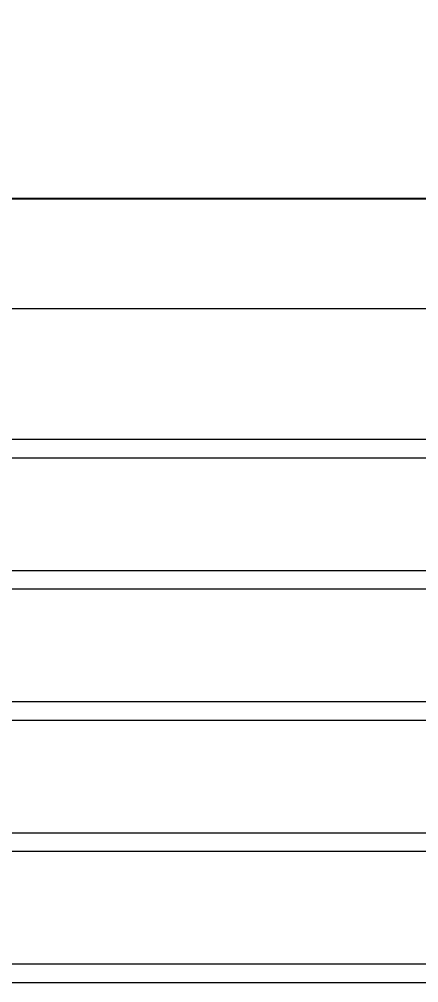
# Model space of a CAD drawing. Header units: inches. Extents: x -9 to 197, y 0 to 134.
# Drawn here: x 89.01 to 97.41, y 62.63 to 82.87 of the extents above; entities that cross this region are included whole.
import ezdxf

# ---------------------------------------------------------------- set-up
doc = ezdxf.new("R2010")
doc.units = ezdxf.units.IN
doc.layers.add('ZANO_R', color=7, linetype='Continuous', lineweight=0)
doc.layers.add('ZANO_W', color=1, linetype='Continuous', lineweight=0)
doc.styles.get("Standard").update_dxf_attribs({"font": 'arial.ttf'})
doc.dimstyles.new('amerykanie', dxfattribs={"dimtxt": 50, "dimasz": 50, "dimexe": 0.5, "dimexo": 0.5, "dimgap": 1, "dimtad": 1, "dimdec": 0, "dimzin": 0, "dimlunit": 5, "dimtxsty": 'Standard', "dimcen": 0.09, "dimclrd": 1, "dimclre": 1, "dimclrt": 1, "dimazin": 0, "dimtfac": 1, "dimtdec": 0, "dimtmove": 0, "dimatfit": 3, "dimfxl": 1, "dimtzin": 0, "dimarcsym": 1})

# ---------------------------------------------------------------- blocks, each defined once
blk = doc.blocks.new('*D389')
at = {"layer": 'ZANO_W', "color": 1, "lineweight": -2}
for p, q in [((11.073, 77.138), (11.073, 79.61)), ((109.451, 77.138), (109.451, 79.61)), ((12.073, 79.11), (108.451, 79.11))]:
    blk.add_line(p, q, dxfattribs=at)
at = {"layer": 'ZANO_W', "color": 1}
for points in [[(12.073, 79.277), (12.073, 78.944), (11.073, 79.11)], [(108.451, 78.944), (108.451, 79.277), (109.451, 79.11)]]:
    blk.add_solid(points, dxfattribs=at)
at = {"layer": 'ZANO_W', "color": 1, "insert": (60.262, 80.451), "char_height": 1.625, "attachment_point": 5}
blk.add_mtext('98 3/8', dxfattribs=at)

msp = doc.modelspace()

# ---------------------------------------------------------------- linework, layer by layer
at = {"layer": 'ZANO_R'}
for p, q in [((11.23056, 76.79583), (109.29346, 76.79583)), ((21.37036, 74.05269), (99.13445, 74.05269)), ((21.20605, 73.65897), (99.29876, 73.65897)), ((11.19509, 71.29666), (109.23097, 71.29666)), ((109.23097, 70.90294), (11.19509, 70.90294)), ((11.19509, 68.54063), (109.23097, 68.54063)), ((109.23097, 68.14691), (11.19509, 68.14691)), ((11.19509, 65.7846), (109.23097, 65.7846)), ((109.23097, 65.39088), (11.19509, 65.39088)), ((11.19509, 63.02857), (109.23097, 63.02857)), ((109.23097, 62.63485), (12.14881, 62.63485))]:
    msp.add_line(p, q, dxfattribs=at)

# ---------------------------------------------------------------- dimensions: what is measured, and where the dimension line sits
at = {"layer": 'ZANO_W'}
dim = msp.add_linear_dim(base=(109.45095, 79.11036), p1=(11.07307, 76.63835), p2=(109.45095, 76.63835), dimstyle='amerykanie', override={"dimtxt": 1.625, "dimasz": 1, "dimgap": 0.5, "dimdec": 4, "dimaunit": 1, "dimadec": 1, "dimtdec": 4, "dimtmove": 1, "dimfrac": 2}, dxfattribs=at)
dim.commit()
dim.dimension.update_dxf_attribs({"geometry": '*D389', "text_midpoint": (60.26201, 80.45113)})

doc.saveas('drawing.dxf')
